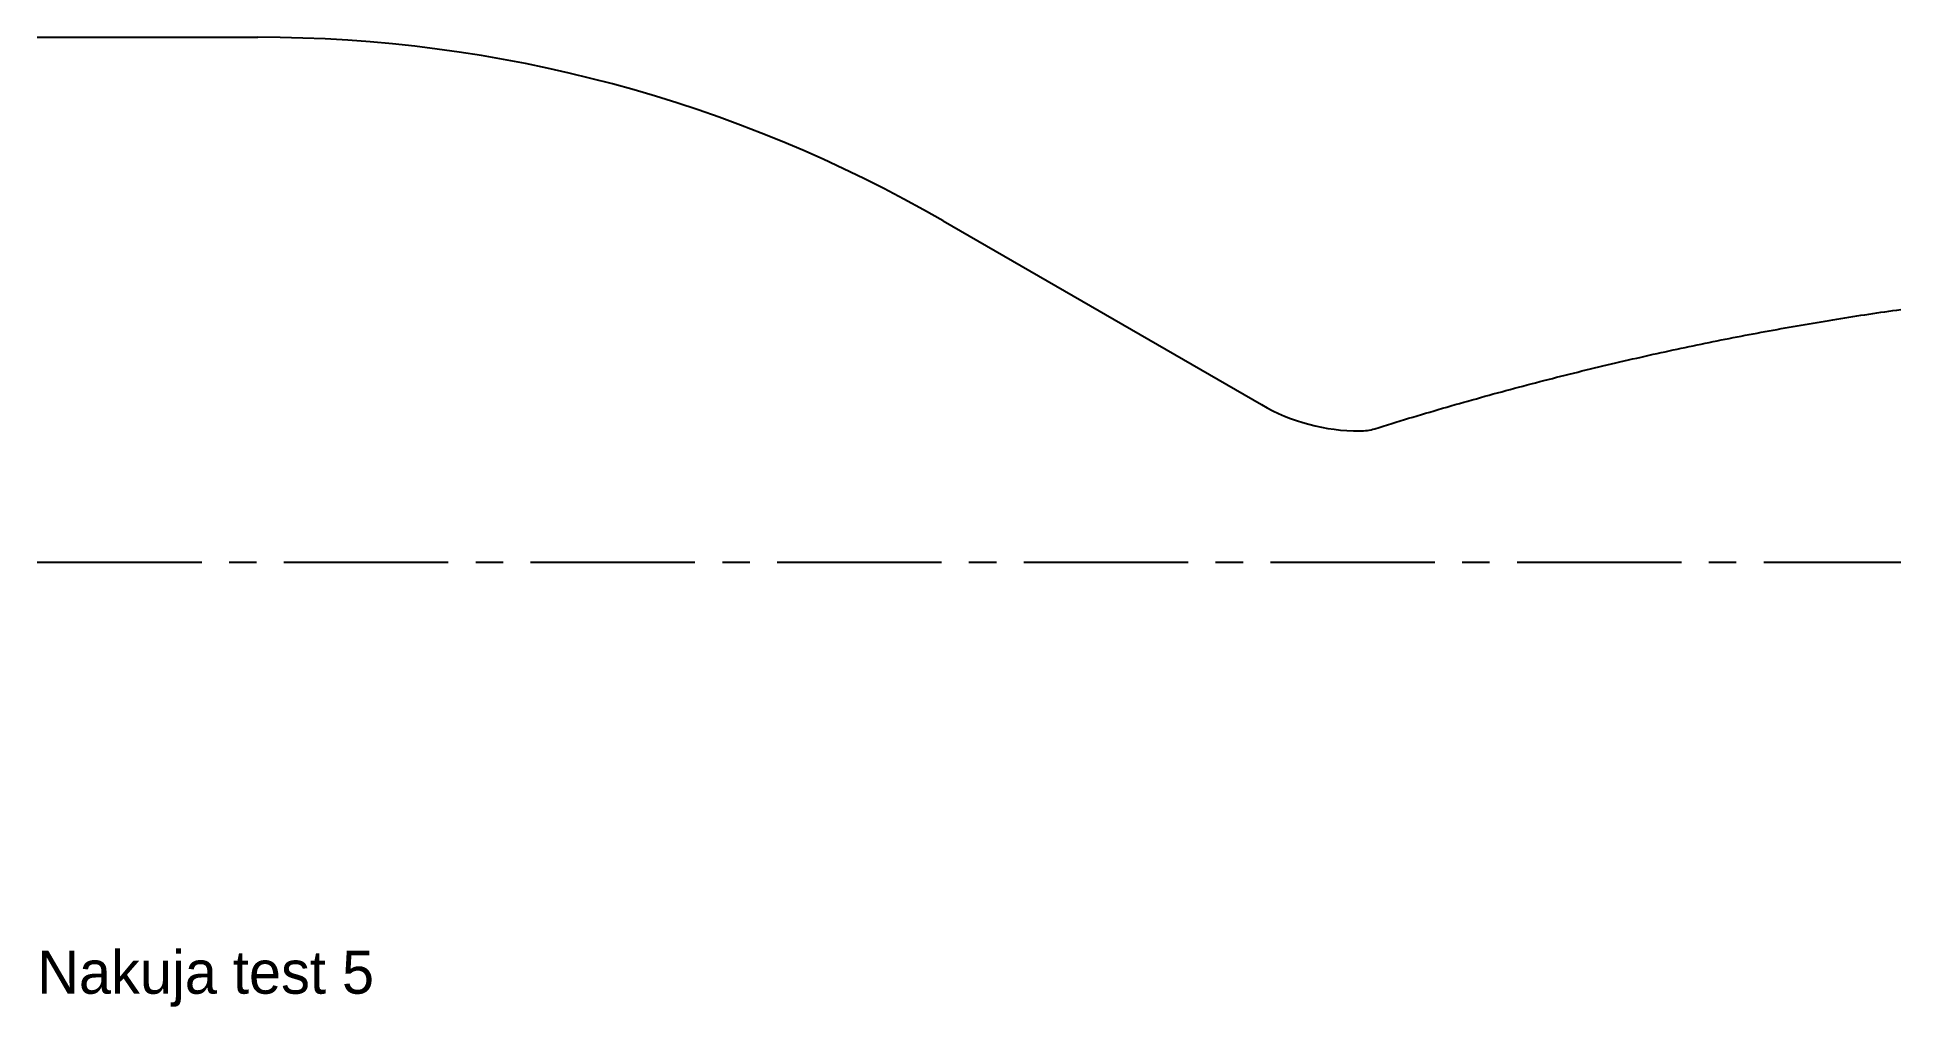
# Model space of a CAD drawing. Header units: millimetres. Extents: x 0 to 216, y -52 to 61.
import ezdxf

# ---------------------------------------------------------------- set-up
doc = ezdxf.new("R2010")
doc.units = ezdxf.units.MM
doc.linetypes.add('CENTER2', pattern=[28.575, 19.05, -3.175, 3.175, -3.175])
doc.layers.get('0').update_dxf_attribs({"color": 1})
doc.layers.add('Dimensions', color=5, linetype='Continuous')
doc.styles.get("Standard").update_dxf_attribs({"font": 'txt', "width": 0.75})

msp = doc.modelspace()

# ---------------------------------------------------------------- linework, layer by layer
for p, q in [((0, 60.828733), (25.539291, 60.828733)), ((104.967568, 39.54599), (141.83036, 18.263248))]:
    msp.add_line(p, q)
at = {"color": 3, "linetype": 'CENTER2'}
msp.add_line((0, 0), (215.905166, 0), dxfattribs=at)
for centre, radius, start, end in [((25.539291, -98.027821), 158.856554, 60, 90), ((153.235747, 38.017958), 22.810775, 240, 270), ((153.235747, 21.016327), 5.809144, 270, 287.322504)]:
    msp.add_arc(centre, radius, start, end)
msp.add_open_spline([(154.965419, 15.470663), (185.634409, 25.036206), (215.905166, 29.290483)], degree=2)

# ---------------------------------------------------------------- texts
at = {"layer": 'Dimensions', "color": 3}
msp.add_text('Nakuja test 5', height=5, dxfattribs=at).set_placement((0, -50))

doc.saveas('drawing.dxf')
